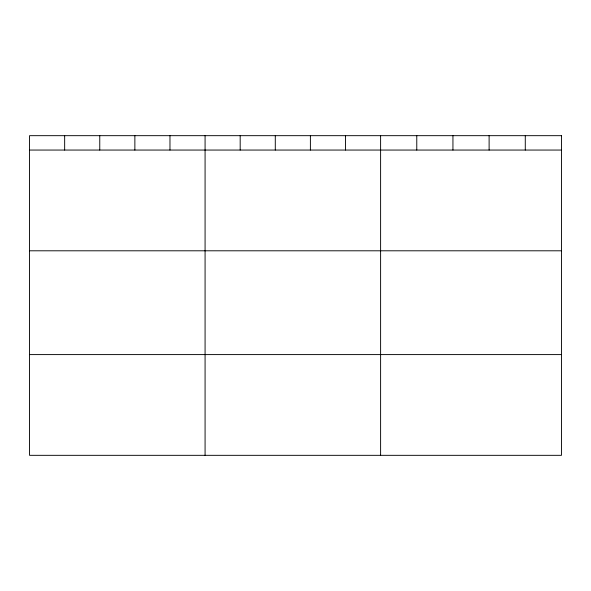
<?xml version="1.0" encoding="UTF-8"?>
<svg xmlns="http://www.w3.org/2000/svg" width="591" height="591" viewBox="0 0 591 591"><rect width="100%" height="100%" fill="white"/><g stroke="black" fill="none" stroke-linecap="round" stroke-linejoin="round"><path stroke-width="0.89" d="M29.55 150.055L561.45 150.055M29.55 250.798L561.45 250.798M29.55 354.593L561.45 354.593M525.281 135.671L525.281 150.055M489.112 135.671L489.112 150.055M452.942 135.671L452.942 150.055M416.773 135.671L416.773 150.055M380.604 135.671L380.604 455.329M345.499 135.671L345.499 150.055M310.393 135.671L310.393 150.055M275.288 135.671L275.288 150.055M240.182 135.671L240.182 150.055M205.077 135.671L205.077 455.329M169.972 135.671L169.972 150.055M134.866 135.671L134.866 150.055M99.761 135.671L99.761 150.055M64.655 135.671L64.655 150.055M561.45 135.671L29.55 135.671L29.55 455.329L561.45 455.329L561.45 135.671"/></g></svg>
